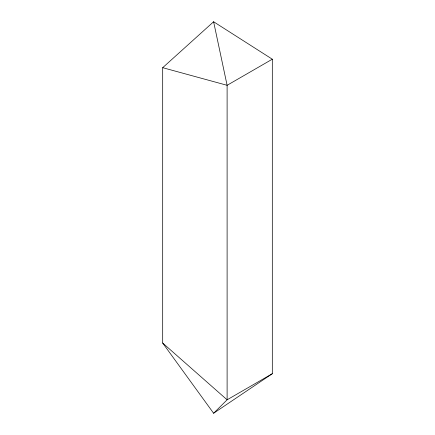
<?xml version="1.0" encoding="UTF-8"?>
<svg xmlns="http://www.w3.org/2000/svg" width="435" height="435" viewBox="0 0 435 435"><rect width="100%" height="100%" fill="white"/><g stroke="black" fill="none" stroke-linecap="round" stroke-linejoin="round"><path stroke-width="0.65" d="M213.612 413.25L227.108 399.808L272.31 373.708L272.31 59.203L213.612 21.75L162.69 67.686L162.69 343.041L213.612 413.25L272.31 373.708M272.31 59.203L227.108 85.303L162.69 67.686M162.69 343.041L227.108 399.808L227.108 85.303L213.612 21.75"/></g></svg>
